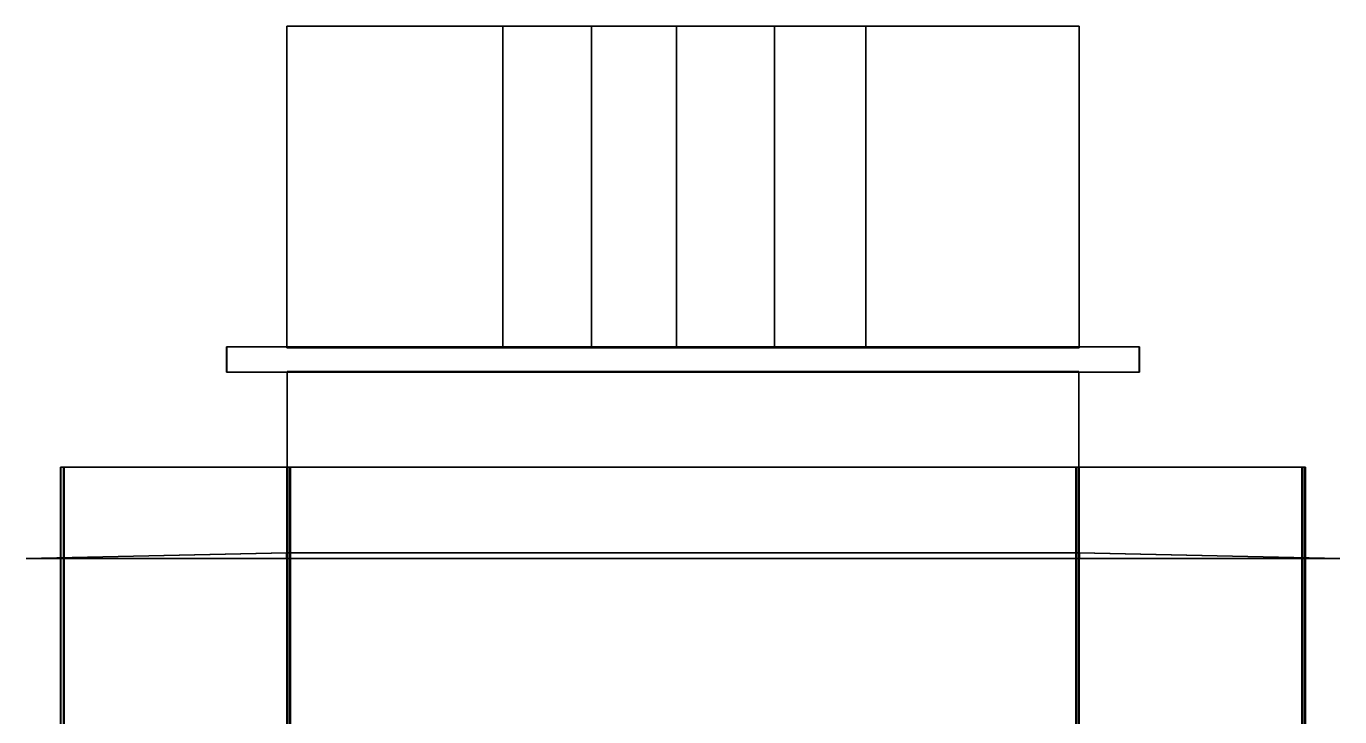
# Model space of a CAD drawing. Extents: x -24 to 24, y 14 to 139.
# Drawn here: x -3.43 to 3.43, y 122.04 to 125.64 of the extents above; entities that cross this region are included whole.
import ezdxf

# ---------------------------------------------------------------- set-up
doc = ezdxf.new("R2010")
doc.units = 0

msp = doc.modelspace()

# ---------------------------------------------------------------- linework, layer by layer
at = {"layer": 'sssss', "color": 253}
for points in [[(-2.0669, 125.6422, -0.4779), (-2.0669, 125.6422, 0.8408), (-0.9392, 125.6422, 1.9685), (-0.0339, 125.6422, 1.9685), (0.9537, 125.6422, 2.0666), (2.0669, 125.6422, 0.9534), (2.0669, 125.6422, -0.4779), (0.4779, 125.6422, -2.0669), (-0.4779, 125.6422, -2.0669)], [(0.4779, 123.9646, -2.0669), (2.0669, 123.9646, -0.4779), (2.0669, 123.9646, 0.9534), (0.9537, 123.9646, 2.0666), (-0.0339, 123.9646, 1.9685), (-0.9392, 123.9646, 1.9685), (-2.0669, 123.9646, 0.8408), (-2.0669, 123.9646, -0.4779), (-0.4779, 123.9646, -2.0669)], [(2.0669, 122.8656, -2.0681), (2.0669, 122.8654, -3.4265), (-2.0669, 122.8654, -3.4264), (-3.4265, 122.8654, -2.0668), (-2.0681, 122.8656, -2.0669)], [(-2.0681, 122.8656, -2.0669), (-3.4265, 122.8654, -2.0669), (-3.4264, 122.8654, 2.0669), (-2.0668, 122.8654, 3.4265), (-2.0669, 122.8656, 2.0681)], [(-2.0669, 122.8656, 2.0681), (-2.0669, 122.8655, 3.4265), (2.0669, 122.8655, 3.4264), (3.4265, 122.8655, 2.0668), (2.0681, 122.8656, 2.0669)], [(2.0681, 122.8656, 2.0669), (3.4265, 122.8654, 2.0669), (3.4264, 122.8654, -2.0669), (2.0668, 122.8654, -3.4265), (2.0669, 122.8656, -2.0681)]]:
    msp.add_polyline3d(points, close=True, dxfattribs=at)
for points in [[(-2.0669, 125.6422, 0.8408), (-0.9392, 125.6422, 1.9685), (-0.9392, 123.9646, 1.9685), (-2.0669, 123.9646, 0.8408)], [(-2.0669, 125.6422, -0.4779), (-2.0669, 125.6422, 0.8408), (-2.0669, 123.9646, 0.8408), (-2.0669, 123.9646, -0.4779)], [(-0.4779, 125.6422, -2.0669), (-2.0669, 125.6422, -0.4779), (-2.0669, 123.9646, -0.4779), (-0.4779, 123.9646, -2.0669)], [(-0.9392, 125.6422, 1.9685), (-0.0339, 125.6422, 1.9685), (-0.0339, 123.9646, 1.9685), (-0.9392, 123.9646, 1.9685)], [(0.4779, 125.6422, -2.0669), (-0.4779, 125.6422, -2.0669), (-0.4779, 123.9646, -2.0669), (0.4779, 123.9646, -2.0669)], [(-0.0339, 125.6422, 1.9685), (0.9537, 125.6422, 2.0666), (0.9537, 123.9646, 2.0666), (-0.0339, 123.9646, 1.9685)], [(2.0669, 125.6422, -0.4779), (0.4779, 125.6422, -2.0669), (0.4779, 123.9646, -2.0669), (2.0669, 123.9646, -0.4779)], [(0.9537, 125.6422, 2.0666), (2.0669, 125.6422, 0.9534), (2.0669, 123.9646, 0.9534), (0.9537, 123.9646, 2.0666)], [(2.0669, 125.6422, 0.9534), (2.0669, 125.6422, -0.4779), (2.0669, 123.9646, -0.4779), (2.0669, 123.9646, 0.9534)], [(2.3806, 123.9695, -2.3806), (2.3819, 123.9695, 2.3819), (-2.3806, 123.9695, 2.3806), (-2.3819, 123.9695, -2.3819)], [(2.3806, 123.9695, -2.3806), (-2.3819, 123.9695, -2.3819), (-2.3819, 123.8365, -2.3819), (2.3806, 123.8365, -2.3806)], [(-2.3819, 123.9695, -2.3819), (-2.3806, 123.9695, 2.3806), (-2.3806, 123.8365, 2.3806), (-2.3819, 123.8365, -2.3819)], [(-2.3806, 123.9695, 2.3806), (2.3819, 123.9695, 2.3819), (2.3819, 123.8365, 2.3819), (-2.3806, 123.8365, 2.3806)], [(2.3819, 123.9695, 2.3819), (2.3806, 123.9695, -2.3806), (2.3806, 123.8365, -2.3806), (2.3819, 123.8365, 2.3819)], [(-2.3806, 123.8365, 2.3806), (-2.3819, 123.8365, -2.3819), (2.3806, 123.8365, -2.3806), (2.3819, 123.8365, 2.3819)], [(-2.0654, 123.8407, 2.0654), (2.0654, 123.8407, 2.0654), (2.0654, 121.9292, 2.0654), (-2.0654, 121.9292, 2.0654)], [(-2.0654, 123.8407, -2.0654), (2.0654, 123.8407, -2.0654), (2.0654, 123.8407, 2.0654), (-2.0654, 123.8407, 2.0654)], [(-2.0654, 121.9292, -2.0654), (2.0654, 121.9292, -2.0654), (2.0654, 123.8407, -2.0654), (-2.0654, 123.8407, -2.0654)], [(-2.0654, 123.8407, -2.0654), (-2.0654, 123.8407, 2.0654), (-2.0654, 121.9292, 2.0654), (-2.0654, 121.9292, -2.0654)], [(2.0654, 123.8407, 2.0654), (2.0654, 123.8407, -2.0654), (2.0654, 121.9292, -2.0654), (2.0654, 121.9292, 2.0654)], [(-3.2341, 123.342, -2.0471), (-3.248, 123.342, -2.061), (-2.0652, 123.342, -3.2439), (-2.0513, 123.342, -3.2299)], [(-3.2341, 121.5666, -2.0471), (-3.248, 121.5666, -2.061), (-3.248, 123.342, -2.061), (-3.2341, 123.342, -2.0471)], [(-2.0652, 123.342, -3.2439), (-3.248, 123.342, -2.061), (-3.248, 121.5666, -2.061), (-2.0652, 121.5666, -3.2439)], [(-3.248, 121.5662, 2.0669), (-3.248, 121.5662, -2.0669), (-3.248, 123.342, -2.0669), (-3.248, 123.342, 2.0669)], [(-3.248, 123.342, -2.0669), (-3.248, 121.5662, -2.0669), (-3.2284, 121.5662, -2.0669), (-3.2284, 123.342, -2.0669)], [(-3.248, 123.342, 2.0669), (-3.248, 123.342, -2.0669), (-3.2284, 123.342, -2.0669), (-3.2284, 123.342, 2.0669)], [(-3.248, 121.5662, 2.0669), (-3.248, 123.342, 2.0669), (-3.2284, 123.342, 2.0669), (-3.2284, 121.5662, 2.0669)], [(-3.2299, 123.342, 2.0513), (-3.2299, 121.5666, 2.0513), (-3.2439, 121.5666, 2.0652), (-3.2439, 123.342, 2.0652)], [(-2.0471, 123.342, 3.2341), (-2.061, 123.342, 3.248), (-3.2439, 123.342, 2.0652), (-3.2299, 123.342, 2.0513)], [(-3.2439, 123.342, 2.0652), (-2.061, 123.342, 3.248), (-2.061, 121.5666, 3.248), (-3.2439, 121.5666, 2.0652)], [(-3.2341, 121.5666, -2.0471), (-2.0513, 121.5666, -3.2299), (-2.0513, 123.342, -3.2299), (-3.2341, 123.342, -2.0471)], [(-2.0471, 121.5666, 3.2341), (-3.2299, 121.5666, 2.0513), (-3.2299, 123.342, 2.0513), (-2.0471, 123.342, 3.2341)], [(-3.2284, 123.342, -2.0669), (-3.2284, 121.5662, -2.0669), (-3.2284, 121.5662, 2.0669), (-3.2284, 123.342, 2.0669)], [(2.0669, 121.5662, 3.248), (-2.0669, 121.5662, 3.248), (-2.0669, 123.3421, 3.248), (2.0669, 123.3421, 3.248)], [(-2.0669, 123.3421, 3.248), (-2.0669, 121.5662, 3.248), (-2.0669, 121.5662, 3.2284), (-2.0669, 123.3421, 3.2284)], [(2.0669, 123.3421, 3.248), (-2.0669, 123.3421, 3.248), (-2.0669, 123.3421, 3.2284), (2.0669, 123.3421, 3.2284)], [(-2.0669, 123.3421, 3.2284), (-2.0669, 121.5662, 3.2284), (2.0669, 121.5662, 3.2284), (2.0669, 123.3421, 3.2284)], [(-2.0669, 121.5661, -3.248), (2.0669, 121.5661, -3.248), (2.0669, 123.342, -3.248), (-2.0669, 123.342, -3.248)], [(-2.0669, 123.342, -3.248), (2.0669, 123.342, -3.248), (2.0669, 123.342, -3.2284), (-2.0669, 123.342, -3.2284)], [(-2.0669, 121.5661, -3.248), (-2.0669, 123.342, -3.248), (-2.0669, 123.342, -3.2284), (-2.0669, 121.5661, -3.2284)], [(2.0669, 123.342, -3.2284), (2.0669, 121.5661, -3.2284), (-2.0669, 121.5661, -3.2284), (-2.0669, 123.342, -3.2284)], [(-2.0513, 123.342, -3.2299), (-2.0513, 121.5666, -3.2299), (-2.0652, 121.5666, -3.2439), (-2.0652, 123.342, -3.2439)], [(-2.0471, 121.5666, 3.2341), (-2.061, 121.5666, 3.248), (-2.061, 123.342, 3.248), (-2.0471, 123.342, 3.2341)], [(2.0471, 121.5666, -3.2341), (3.2299, 121.5666, -2.0513), (3.2299, 123.342, -2.0513), (2.0471, 123.342, -3.2341)], [(2.0471, 123.342, -3.2341), (2.061, 123.342, -3.248), (3.2439, 123.342, -2.0652), (3.2299, 123.342, -2.0513)], [(2.0471, 121.5666, -3.2341), (2.061, 121.5666, -3.248), (2.061, 123.342, -3.248), (2.0471, 123.342, -3.2341)], [(3.2341, 121.5666, 2.0471), (2.0513, 121.5666, 3.2299), (2.0513, 123.3421, 3.2299), (3.2341, 123.3421, 2.0471)], [(2.0513, 123.3421, 3.2299), (2.0513, 121.5666, 3.2299), (2.0652, 121.5666, 3.2439), (2.0652, 123.3421, 3.2439)], [(3.2341, 123.3421, 2.0471), (3.248, 123.3421, 2.061), (2.0652, 123.3421, 3.2439), (2.0513, 123.3421, 3.2299)], [(3.2439, 123.342, -2.0652), (2.061, 123.342, -3.248), (2.061, 121.5666, -3.248), (3.2439, 121.5666, -2.0652)], [(2.0652, 123.3421, 3.2439), (3.248, 123.3421, 2.061), (3.248, 121.5666, 2.061), (2.0652, 121.5666, 3.2439)], [(2.0669, 121.5662, 3.248), (2.0669, 123.3421, 3.248), (2.0669, 123.3421, 3.2284), (2.0669, 121.5662, 3.2284)], [(2.0669, 123.342, -3.248), (2.0669, 121.5661, -3.248), (2.0669, 121.5661, -3.2284), (2.0669, 123.342, -3.2284)], [(3.248, 123.342, 2.0669), (3.248, 121.5662, 2.0669), (3.2284, 121.5662, 2.0669), (3.2284, 123.342, 2.0669)], [(3.248, 123.342, -2.0669), (3.248, 123.342, 2.0669), (3.2284, 123.342, 2.0669), (3.2284, 123.342, -2.0669)], [(3.248, 121.5662, -2.0669), (3.248, 123.342, -2.0669), (3.2284, 123.342, -2.0669), (3.2284, 121.5662, -2.0669)], [(3.2284, 123.342, 2.0669), (3.2284, 121.5662, 2.0669), (3.2284, 121.5662, -2.0669), (3.2284, 123.342, -2.0669)], [(3.2299, 123.342, -2.0513), (3.2299, 121.5666, -2.0513), (3.2439, 121.5666, -2.0652), (3.2439, 123.342, -2.0652)], [(3.2341, 121.5666, 2.0471), (3.248, 121.5666, 2.061), (3.248, 123.3421, 2.061), (3.2341, 123.3421, 2.0471)], [(3.248, 121.5662, -2.0669), (3.248, 121.5662, 2.0669), (3.248, 123.342, 2.0669), (3.248, 123.342, -2.0669)], [(-3.4265, 122.8654, -2.0668), (-2.0669, 122.8654, -3.4264), (-2.0669, 122.8936, -2.0681)], [(-2.0669, 122.8936, -2.0681), (-2.0681, 122.8656, -2.0669), (-3.4265, 122.8654, -2.0668)], [(-3.4265, 122.8654, -2.0669), (-2.0681, 122.8936, -2.0669), (-2.0681, 122.8936, 2.0669), (-3.4264, 122.8654, 2.0669)], [(-2.0681, 122.8656, -2.0669), (-2.0681, 122.8936, -2.0669), (-3.4265, 122.8654, -2.0669)], [(-2.0668, 122.8654, 3.4265), (-3.4264, 122.8654, 2.0669), (-2.0681, 122.8936, 2.0669)], [(2.0669, 122.8936, -2.0681), (2.0669, 122.8656, -2.0681), (-2.0681, 122.8656, -2.0669), (-2.0669, 122.8936, -2.0681)], [(-2.0681, 122.8936, 2.0669), (-2.0669, 122.8656, 2.0681), (-2.0668, 122.8654, 3.4265)], [(-2.0681, 122.8936, -2.0669), (-2.0681, 122.8656, -2.0669), (-2.0669, 122.8656, 2.0681), (-2.0681, 122.8936, 2.0669)], [(2.0669, 122.8654, -3.4265), (2.0669, 122.8936, -2.0681), (-2.0669, 122.8936, -2.0681), (-2.0669, 122.8654, -3.4264)], [(-2.0669, 122.8655, 3.4265), (-2.0669, 122.8936, 2.0681), (2.0669, 122.8936, 2.0681), (2.0669, 122.8655, 3.4264)], [(-2.0669, 122.8656, 2.0681), (-2.0669, 122.8936, 2.0681), (-2.0669, 122.8655, 3.4265)], [(-2.0669, 122.8936, 2.0681), (-2.0669, 122.8656, 2.0681), (2.0681, 122.8656, 2.0669), (2.0669, 122.8936, 2.0681)], [(2.0668, 122.8654, -3.4265), (3.4264, 122.8654, -2.0669), (2.0681, 122.8936, -2.0669)], [(2.0681, 122.8936, -2.0669), (2.0669, 122.8656, -2.0681), (2.0668, 122.8654, -3.4265)], [(2.0669, 122.8656, -2.0681), (2.0669, 122.8936, -2.0681), (2.0669, 122.8654, -3.4265)], [(3.4265, 122.8655, 2.0668), (2.0669, 122.8655, 3.4264), (2.0669, 122.8936, 2.0681)], [(2.0669, 122.8936, 2.0681), (2.0681, 122.8656, 2.0669), (3.4265, 122.8655, 2.0668)], [(2.0681, 122.8936, 2.0669), (2.0681, 122.8656, 2.0669), (2.0669, 122.8656, -2.0681), (2.0681, 122.8936, -2.0669)], [(3.4265, 122.8654, 2.0669), (2.0681, 122.8936, 2.0669), (2.0681, 122.8936, -2.0669), (3.4264, 122.8654, -2.0669)], [(2.0681, 122.8656, 2.0669), (2.0681, 122.8936, 2.0669), (3.4265, 122.8654, 2.0669)]]:
    msp.add_3dface(points, dxfattribs=at)

doc.saveas('drawing.dxf')
